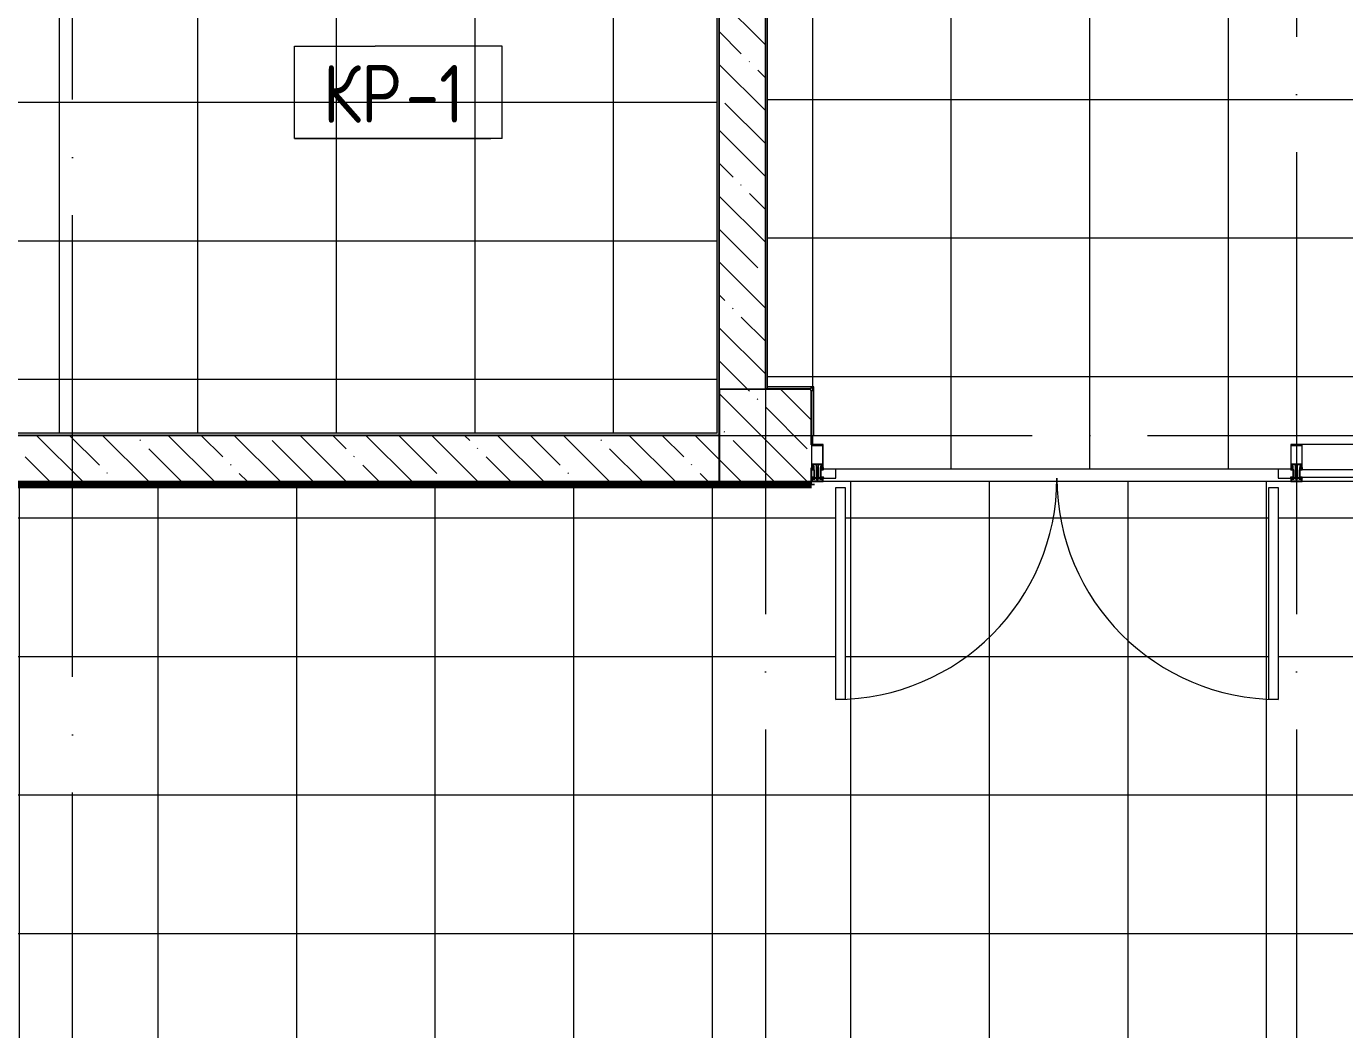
# Model space of a CAD drawing. Header units: millimetres. Extents: x -4370 to 196781, y -4577 to 61202.
# Drawn here: x 74600 to 80309, y 37402 to 41746 of the extents above; entities that cross this region are included whole.
import ezdxf

# ---------------------------------------------------------------- set-up
doc = ezdxf.new("R2010")
doc.units = ezdxf.units.MM
doc.linetypes.add('ADSK_Линия сетки', pattern=[2500, 2000, -250, 0, -250])
for name, color, linetype, lineweight in [('A-DOOR-____-MCUT', 31, 'Continuous', 9), ('A-DOOR-____-OTLN', 31, 'Continuous', 9), ('A-FLOR-____-IDEN', 11, 'Continuous', 20), ('A-FLOR-____-OTLN', 192, 'Continuous', 9), ('A-FLOR-____-PATT', 8, 'Continuous', 9), ('A-GLAZ-CURT-MCUT', 52, 'Continuous', 9), ('A-GLAZ-CURT-OTLN', 52, 'Continuous', 9), ('A-GLAZ-CWMG-MCUT', 51, 'Continuous', 9), ('A-GLAZ-CWMG-OTLN', 51, 'Continuous', 9), ('A-WALL-____-MCUT', 113, 'Continuous', 9), ('A-WALL-____-PATT', 111, 'Continuous', 9), ('A-WALL-FNSH-MCUT', 113, 'Continuous', 9), ('G-XREF-____-OTLN', 8, 'Continuous', 9), ('I-WALL-____-OTLN', 2, 'Continuous', 9), ('S-COLS-____-MCUT', 52, 'Continuous', 9), ('S-COLS-____-OTLN', 52, 'Continuous', 9), ('S-GRID-____-OTLN', 1, 'Continuous', 9)]:
    doc.layers.add(name, color=color, linetype=linetype, lineweight=lineweight)
doc.styles.add('GOST Common_1', font='GOST_Common.ttf', dxfattribs={"width": 0.9, "height": 250})
pattern_1 = [(135, (0, 0), (-142.5612, -142.5612), []), (135, (142.56, 0), (-142.5612, -142.5612), [252.016, -50.403, 3.353, -47.05])]

# ---------------------------------------------------------------- blocks, each defined once
blk = doc.blocks.new('DRS_ДПУраспашная_2Ст_Прямоугольная - Н_ДО_1420х2400h 3-37168225-О_АИ_ПП_0_000_Целиком')
at = {"layer": 'A-DOOR-____-MCUT', "color": 50, "lineweight": 13}
for p, q in [((-957.5, -60), (-917.5, -60)), ((-957.5, -977.5), (-957.5, -60)), ((-917.5, -60), (-917.5, -977.5)), ((917.5, -60), (957.5, -60)), ((917.5, -977.5), (917.5, -60)), ((957.5, -60), (957.5, -977.5)), ((-917.5, -977.5), (-957.5, -977.5)), ((957.5, -977.5), (917.5, -977.5))]:
    blk.add_line(p, q, dxfattribs=at)
at = {"layer": 'A-DOOR-____-OTLN', "color": 10, "lineweight": 5}
for centre, start, end in [((-957.5, -20), 270, 0), ((957.5, -20), 180, 270)]:
    blk.add_arc(centre, 957.5, start, end, dxfattribs=at)
at = {"layer": 'A-GLAZ-CURT-MCUT', "color": 90}
for p, q in [((-957.5, 20), (-1022.5, 20)), ((-1022.5, 20), (-1022.5, -20)), ((-957.5, -20), (-957.5, 20)), ((1022.5, 20), (957.5, 20)), ((957.5, 20), (957.5, -20)), ((1022.5, -20), (1022.5, 20)), ((-1022.5, -20), (-957.5, -20)), ((957.5, -20), (1022.5, -20))]:
    blk.add_line(p, q, dxfattribs=at)
blk = doc.blocks.new('Прямоугольный импост - 160_dwg-17677010-О_АИ_ПП_0_000_Целиком')
at = {"layer": 'G-XREF-____-OTLN', "color": 10, "lineweight": 5}
for p, q in [((227998.7, 194628.5), (227999.1, 194628.4)), ((228009.4, 194620.5), (228013.9, 194620.5)), ((228010.4, 194620.5), (228010.4, 194622.8)), ((228012.9, 194620.5), (228012.9, 194622.8)), ((228024.5, 194628.5), (228024.2, 194628.4))]:
    blk.add_line(p, q, dxfattribs=at)
at = {"layer": 'G-XREF-____-OTLN', "color": 10, "lineweight": 5, "flags": 128}
for points in [[(227987.6, 194772.7), (227987.4, 194772.5), (227987.1, 194772.2), (227986.9, 194772), (227986.6, 194771.7)], [(227986.6, 194771.7), (227986.6, 194747), (227986.6, 194722.2), (227986.6, 194697.5), (227986.6, 194672.7)], [(228035.6, 194772.7), (228023.6, 194772.7), (228011.6, 194772.7), (227999.6, 194772.7), (227987.6, 194772.7)], [(227988.6, 194689), (227988.6, 194708.9), (227988.6, 194728.9), (227988.6, 194748.8), (227988.6, 194768.7)], [(227988.6, 194768.7), (228000.1, 194768.7), (228011.6, 194768.7), (228023.1, 194768.7), (228034.6, 194768.7)], [(228034.6, 194768.7), (228034.6, 194748.8), (228034.6, 194728.9), (228034.6, 194708.9), (228034.6, 194689)], [(228036.6, 194771.7), (228036.4, 194772), (228036.1, 194772.2), (228035.9, 194772.5), (228035.6, 194772.7)], [(228036.6, 194672.7), (228036.6, 194697.5), (228036.6, 194722.2), (228036.6, 194747), (228036.6, 194771.7)], [(227986.6, 194672.7), (227987.1, 194672.7), (227987.6, 194672.7), (227988.1, 194672.7), (227988.6, 194672.7)], [(227999.6, 194631.5), (227999.6, 194663.5), (227986.6, 194663.5)], [(227988.1, 194673.7), (227988.1, 194675), (227988.1, 194676.2), (227988.1, 194677.5), (227988.1, 194678.7)], [(227988.1, 194678.7), (227989.1, 194678.7), (227990, 194678.7), (227990.9, 194678.7), (227991.8, 194678.7)], [(227989.1, 194673.7), (227988.9, 194673.7), (227988.6, 194673.7), (227988.4, 194673.7), (227988.1, 194673.7)], [(228034.6, 194689), (228023.1, 194689), (228011.6, 194689), (228000.1, 194689), (227988.6, 194689)], [(227988.6, 194685.7), (227988.9, 194686), (227989.1, 194686.2), (227989.4, 194686.5), (227989.6, 194686.7)], [(227988.6, 194681.7), (227988.6, 194682.7), (227988.6, 194683.7), (227988.6, 194684.7), (227988.6, 194685.7)], [(227989.6, 194681.5), (227989.4, 194681.6), (227989.1, 194681.6), (227988.9, 194681.7), (227988.6, 194681.7)], [(227988.6, 194672.7), (227988.8, 194672.8), (227988.9, 194673), (227989, 194673.1), (227989.1, 194673.2)], [(227989.1, 194673.2), (227989.1, 194673.3), (227989.1, 194673.5), (227989.1, 194673.6), (227989.1, 194673.7)], [(227989.6, 194686.7), (227993.6, 194686.7), (227997.6, 194686.7), (228001.6, 194686.7), (228005.6, 194686.7)], [(227989.9, 194681.7), (227989.8, 194681.7), (227989.7, 194681.6), (227989.7, 194681.6), (227989.6, 194681.5)], [(227994.4, 194681.7), (227993.3, 194681.7), (227992.2, 194681.7), (227991, 194681.7), (227989.9, 194681.7)], [(227991.8, 194678.7), (227991.9, 194678.8), (227992, 194678.9), (227992.1, 194678.9), (227992.1, 194679)], [(227992.1, 194679), (227992.2, 194678.9), (227992.3, 194678.9), (227992.4, 194678.8), (227992.4, 194678.7)], [(227992.4, 194678.7), (227993.4, 194678.7), (227994.3, 194678.7), (227995.2, 194678.7), (227996.1, 194678.7)], [(227994.6, 194681.7), (227994.6, 194681.7), (227994.5, 194681.7), (227994.5, 194681.7), (227994.4, 194681.7)], [(227997, 194679.9), (227996.4, 194680.3), (227995.8, 194680.8), (227995.2, 194681.2), (227994.6, 194681.7)], [(227996.1, 194673.7), (227995.9, 194673.7), (227995.6, 194673.7), (227995.4, 194673.7), (227995.1, 194673.7)], [(227995.1, 194673.7), (227995.1, 194673.6), (227995.1, 194673.5), (227995.1, 194673.3), (227995.1, 194673.2)], [(227995.1, 194673.2), (227995.3, 194673.1), (227995.4, 194673), (227995.5, 194672.8), (227995.6, 194672.7)], [(227995.6, 194672.7), (227996.1, 194672.7), (227996.6, 194672.7), (227997.1, 194672.7), (227997.6, 194672.7)], [(227996.1, 194678.7), (227996.1, 194677.5), (227996.1, 194676.2), (227996.1, 194675), (227996.1, 194673.7)], [(227997.6, 194678.7), (227997.5, 194679), (227997.3, 194679.3), (227997.2, 194679.6), (227997, 194679.9)], [(227997.6, 194672.7), (227997.6, 194674.2), (227997.6, 194675.7), (227997.6, 194677.2), (227997.6, 194678.7)], [(228005.6, 194686.7), (228005.9, 194686.5), (228006.1, 194686.2), (228006.4, 194686), (228006.6, 194685.7)], [(228006.6, 194685.7), (228006.6, 194678.3), (228006.6, 194670.9), (228006.6, 194663.4), (228006.6, 194656)], [(228008.6, 194686.4), (228008.7, 194686.5), (228008.8, 194686.6), (228008.9, 194686.6), (228008.9, 194686.7)], [(228008.6, 194676.3), (228008.6, 194678.8), (228008.6, 194681.4), (228008.6, 194683.9), (228008.6, 194686.4)], [(228008.9, 194676), (228008.9, 194676.1), (228008.8, 194676.2), (228008.7, 194676.2), (228008.6, 194676.3)], [(228008.9, 194686.7), (228010.3, 194686.7), (228011.6, 194686.7), (228013, 194686.7), (228014.3, 194686.7)], [(228014.3, 194676), (228013, 194676), (228011.6, 194676), (228010.3, 194676), (228008.9, 194676)], [(228009.1, 194671.1), (228009.3, 194671.2), (228009.4, 194671.3), (228009.6, 194671.4), (228009.8, 194671.5)], [(228009.6, 194670.8), (228009.5, 194670.9), (228009.4, 194671), (228009.3, 194671), (228009.1, 194671.1)], [(228009.1, 194669.3), (228009.3, 194669.4), (228009.4, 194669.5), (228009.5, 194669.5), (228009.6, 194669.6)], [(228009.6, 194669), (228009.5, 194669.1), (228009.4, 194669.2), (228009.3, 194669.2), (228009.1, 194669.3)], [(228009.1, 194667.5), (228009.3, 194667.6), (228009.4, 194667.7), (228009.5, 194667.7), (228009.6, 194667.8)], [(228009.6, 194667.2), (228009.5, 194667.3), (228009.4, 194667.4), (228009.3, 194667.4), (228009.1, 194667.5)], [(228009.1, 194665.7), (228009.3, 194665.8), (228009.4, 194665.9), (228009.5, 194665.9), (228009.6, 194666)], [(228009.6, 194665.4), (228009.5, 194665.5), (228009.4, 194665.6), (228009.3, 194665.6), (228009.1, 194665.7)], [(228009.1, 194663.9), (228009.3, 194664), (228009.4, 194664.1), (228009.5, 194664.1), (228009.6, 194664.2)], [(228009.6, 194663.6), (228009.5, 194663.7), (228009.4, 194663.8), (228009.3, 194663.8), (228009.1, 194663.9)], [(228009.1, 194662.1), (228009.3, 194662.2), (228009.4, 194662.3), (228009.5, 194662.3), (228009.6, 194662.4)], [(228009.6, 194669.6), (228009.6, 194669.9), (228009.6, 194670.2), (228009.6, 194670.5), (228009.6, 194670.8)], [(228009.6, 194667.8), (228009.6, 194668.1), (228009.6, 194668.4), (228009.6, 194668.7), (228009.6, 194669)], [(228009.6, 194666), (228009.6, 194666.3), (228009.6, 194666.6), (228009.6, 194666.9), (228009.6, 194667.2)], [(228009.6, 194664.2), (228009.6, 194664.5), (228009.6, 194664.8), (228009.6, 194665.1), (228009.6, 194665.4)], [(228009.6, 194662.4), (228009.6, 194662.7), (228009.6, 194663), (228009.6, 194663.3), (228009.6, 194663.6)], [(228009.8, 194671.5), (228010, 194671.9), (228010.3, 194672.3), (228010.5, 194672.8), (228010.8, 194673.2)], [(228010.8, 194673.2), (228011.2, 194673.2), (228011.6, 194673.2), (228012.1, 194673.2), (228012.5, 194673.2)], [(228012.5, 194673.2), (228012.8, 194672.7), (228013.1, 194672.2), (228013.3, 194671.7), (228013.6, 194671.3)], [(228013.6, 194671.3), (228013.6, 194671.1), (228013.6, 194670.9), (228013.6, 194670.7), (228013.6, 194670.5)], [(228013.6, 194670.5), (228013.8, 194670.4), (228013.9, 194670.4), (228014, 194670.3), (228014.1, 194670.2)], [(228014.1, 194670.2), (228014, 194670.1), (228013.9, 194670.1), (228013.8, 194670), (228013.6, 194669.9)], [(228013.6, 194669.9), (228013.6, 194669.6), (228013.6, 194669.3), (228013.6, 194669), (228013.6, 194668.7)], [(228013.6, 194668.7), (228013.8, 194668.6), (228013.9, 194668.6), (228014, 194668.5), (228014.1, 194668.4)], [(228014.1, 194668.4), (228014, 194668.3), (228013.9, 194668.3), (228013.8, 194668.2), (228013.6, 194668.1)], [(228013.6, 194668.1), (228013.6, 194667.8), (228013.6, 194667.5), (228013.6, 194667.2), (228013.6, 194666.9)], [(228013.6, 194666.9), (228013.8, 194666.8), (228013.9, 194666.8), (228014, 194666.7), (228014.1, 194666.6)], [(228014.1, 194666.6), (228014, 194666.5), (228013.9, 194666.5), (228013.8, 194666.4), (228013.6, 194666.3)], [(228013.6, 194666.3), (228013.6, 194666), (228013.6, 194665.7), (228013.6, 194665.4), (228013.6, 194665.1)], [(228013.6, 194665.1), (228013.8, 194665), (228013.9, 194665), (228014, 194664.9), (228014.1, 194664.8)], [(228014.1, 194664.8), (228014, 194664.7), (228013.9, 194664.7), (228013.8, 194664.6), (228013.6, 194664.5)], [(228013.6, 194664.5), (228013.6, 194664.2), (228013.6, 194663.9), (228013.6, 194663.6), (228013.6, 194663.3)], [(228013.6, 194663.3), (228013.8, 194663.2), (228013.9, 194663.2), (228014, 194663.1), (228014.1, 194663)], [(228014.1, 194663), (228014, 194662.9), (228013.9, 194662.9), (228013.8, 194662.8), (228013.6, 194662.7)], [(228013.6, 194662.7), (228013.6, 194662.4), (228013.6, 194662.1), (228013.6, 194661.8), (228013.6, 194661.5)], [(228014.3, 194686.7), (228014.4, 194686.6), (228014.5, 194686.6), (228014.6, 194686.5), (228014.6, 194686.4)], [(228014.6, 194676.3), (228014.6, 194676.2), (228014.5, 194676.2), (228014.4, 194676.1), (228014.3, 194676)], [(228014.6, 194686.4), (228014.6, 194683.9), (228014.6, 194681.4), (228014.6, 194678.8), (228014.6, 194676.3)], [(228016.6, 194685.7), (228016.9, 194686), (228017.1, 194686.2), (228017.4, 194686.5), (228017.6, 194686.7)], [(228016.6, 194656), (228016.6, 194663.4), (228016.6, 194670.9), (228016.6, 194678.3), (228016.6, 194685.7)], [(228017.6, 194686.7), (228021.6, 194686.7), (228025.6, 194686.7), (228029.6, 194686.7), (228033.6, 194686.7)], [(228036.6, 194663.5), (228023.6, 194663.5), (228023.6, 194631.5)], [(228026.2, 194679.9), (228026.1, 194679.6), (228025.9, 194679.3), (228025.8, 194679), (228025.6, 194678.7)], [(228025.6, 194678.7), (228025.6, 194677.2), (228025.6, 194675.7), (228025.6, 194674.2), (228025.6, 194672.7)], [(228025.6, 194672.7), (228026.1, 194672.7), (228026.6, 194672.7), (228027.1, 194672.7), (228027.6, 194672.7)], [(228028.7, 194681.7), (228028, 194681.2), (228027.4, 194680.8), (228026.8, 194680.3), (228026.2, 194679.9)], [(228027.1, 194673.7), (228027.1, 194675), (228027.1, 194676.2), (228027.1, 194677.5), (228027.1, 194678.7)], [(228027.1, 194678.7), (228028.1, 194678.7), (228029, 194678.7), (228029.9, 194678.7), (228030.8, 194678.7)], [(228028.1, 194673.7), (228027.9, 194673.7), (228027.6, 194673.7), (228027.4, 194673.7), (228027.1, 194673.7)], [(228027.6, 194672.7), (228027.8, 194672.8), (228027.9, 194673), (228028, 194673.1), (228028.1, 194673.2)], [(228028.1, 194673.2), (228028.1, 194673.3), (228028.1, 194673.5), (228028.1, 194673.6), (228028.1, 194673.7)], [(228028.8, 194681.7), (228028.8, 194681.7), (228028.7, 194681.7), (228028.7, 194681.7), (228028.7, 194681.7)], [(228033.4, 194681.7), (228032.2, 194681.7), (228031.1, 194681.7), (228030, 194681.7), (228028.8, 194681.7)], [(228030.8, 194678.7), (228030.9, 194678.8), (228031, 194678.9), (228031.1, 194678.9), (228031.1, 194679)], [(228031.1, 194679), (228031.2, 194678.9), (228031.3, 194678.9), (228031.4, 194678.8), (228031.4, 194678.7)], [(228031.4, 194678.7), (228032.4, 194678.7), (228033.3, 194678.7), (228034.2, 194678.7), (228035.1, 194678.7)], [(228033.7, 194681.5), (228033.6, 194681.6), (228033.5, 194681.6), (228033.5, 194681.7), (228033.4, 194681.7)], [(228033.6, 194686.7), (228033.9, 194686.5), (228034.1, 194686.2), (228034.4, 194686), (228034.6, 194685.7)], [(228034.6, 194681.7), (228034.4, 194681.7), (228034.1, 194681.6), (228033.9, 194681.6), (228033.7, 194681.5)], [(228035.1, 194673.7), (228034.9, 194673.7), (228034.6, 194673.7), (228034.4, 194673.7), (228034.1, 194673.7)], [(228034.1, 194673.7), (228034.1, 194673.6), (228034.1, 194673.5), (228034.1, 194673.3), (228034.1, 194673.2)], [(228034.1, 194673.2), (228034.3, 194673.1), (228034.4, 194673), (228034.5, 194672.8), (228034.6, 194672.7)], [(228034.6, 194685.7), (228034.6, 194684.7), (228034.6, 194683.7), (228034.6, 194682.7), (228034.6, 194681.7)], [(228034.6, 194672.7), (228035.1, 194672.7), (228035.6, 194672.7), (228036.1, 194672.7), (228036.6, 194672.7)], [(228035.1, 194678.7), (228035.1, 194677.5), (228035.1, 194676.2), (228035.1, 194675), (228035.1, 194673.7)], [(227989.4, 194631.5), (227988.9, 194631.5), (227988.4, 194630.5), (227987.9, 194630.5), (227985.8, 194633), (227985.4, 194632.6), (227986.6, 194628.9), (227986.6, 194628.8), (227987, 194628.4), (227990.8, 194628.4), (227991.1, 194628.5), (227991.8, 194628.3), (227991.8, 194627.1), (227991.6, 194626.9), (227991.4, 194626.9), (227991.3, 194626.5), (227992.5, 194625.3), (227992.9, 194625.2), (227997, 194625.2), (227997.4, 194625.3), (227998.6, 194626.5), (227998.4, 194626.9), (227998.2, 194626.9), (227998, 194627.1), (227998, 194628.3)], [(227987.4, 194628.4), (227987.2, 194628.3), (227987, 194628.3), (227986.8, 194628.2), (227986.6, 194628.2)], [(227986.6, 194628.2), (227986.6, 194624.8), (227986.6, 194621.4), (227986.6, 194618), (227986.6, 194614.6)], [(227986.6, 194614.6), (227987, 194614.2), (227987.4, 194613.8), (227987.8, 194613.5), (227988.1, 194613.1)], [(227989, 194625.3), (227988.6, 194626), (227988.2, 194626.8), (227987.8, 194627.6), (227987.4, 194628.4)], [(227987.9, 194628.4), (227987.9, 194628.3), (227987.8, 194628.2), (227987.7, 194628.1), (227987.7, 194627.9)], [(227987.7, 194627.9), (227988, 194627.2), (227988.4, 194626.5), (227988.7, 194625.8), (227989.1, 194625)], [(227991.4, 194628.4), (227990.6, 194628.4), (227989.7, 194628.4), (227988.8, 194628.4), (227987.9, 194628.4)], [(227987.9, 194623.2), (227988.2, 194623.5), (227988.4, 194623.8), (227988.7, 194624.1), (227988.9, 194624.4)], [(227987.9, 194617.7), (227987.9, 194619.1), (227987.9, 194620.4), (227987.9, 194621.8), (227987.9, 194623.2)], [(227988.2, 194617.4), (227988.2, 194617.5), (227988.1, 194617.5), (227988, 194617.6), (227987.9, 194617.7)], [(227987.9, 194615.8), (227988, 194615.9), (227988.1, 194615.9), (227988.2, 194616), (227988.2, 194616.1)], [(227987.9, 194614.7), (227987.9, 194615), (227987.9, 194615.2), (227987.9, 194615.5), (227987.9, 194615.8)], [(227988.2, 194614.4), (227988.2, 194614.5), (227988.1, 194614.5), (227988, 194614.6), (227987.9, 194614.7)], [(227988.1, 194613.1), (227999.9, 194613.1), (228011.6, 194613.1), (228023.4, 194613.1), (228035.1, 194613.1)], [(227989, 194624.2), (227988.8, 194623.9), (227988.6, 194623.6), (227988.4, 194623.3), (227988.2, 194623)], [(227988.2, 194623), (227988.2, 194623), (227988.2, 194622.9), (227988.2, 194622.8), (227988.2, 194622.8)], [(227988.2, 194622.8), (227988.6, 194621.6), (227989.1, 194620.5), (227989.5, 194619.3), (227990, 194618.2)], [(227990.6, 194617.4), (227990, 194617.4), (227989.4, 194617.4), (227988.8, 194617.4), (227988.2, 194617.4)], [(227988.2, 194616.1), (227988.8, 194616.1), (227989.4, 194616.1), (227990, 194616.1), (227990.6, 194616.1)], [(228035, 194614.4), (228023.3, 194614.4), (228011.6, 194614.4), (227999.9, 194614.4), (227988.2, 194614.4)], [(227988.9, 194624.4), (227989, 194624.6), (227989, 194624.8), (227989, 194625), (227989, 194625.3)], [(227989.1, 194625), (227989, 194624.8), (227989, 194624.6), (227989, 194624.4), (227989, 194624.2)], [(228001.3, 194628.4), (228001.6, 194628.7), (228001.6, 194631.1), (228001.6, 194631.3), (228001.4, 194631.5), (228000.9, 194631.5), (228000.4, 194630.8), (227999.9, 194630.8), (227999.4, 194631.5), (227998.9, 194631.5), (227998.4, 194630.8), (227997.9, 194630.8), (227997.4, 194631.5), (227996.9, 194631.5), (227996.4, 194630.8), (227995.9, 194630.8), (227995.4, 194631.5), (227994.9, 194631.5), (227994.4, 194630.8), (227993.9, 194630.8), (227993.4, 194631.5), (227992.9, 194631.5), (227992.4, 194630.8), (227991.9, 194630.8), (227991.4, 194631.5), (227990.9, 194631.5), (227990.4, 194630.8), (227989.9, 194630.8), (227989.4, 194631.5)], [(227990, 194618.2), (227990.2, 194618.2), (227990.4, 194618.3), (227990.7, 194618.3), (227990.9, 194618.4)], [(227990.9, 194617.1), (227990.9, 194617.2), (227990.8, 194617.2), (227990.7, 194617.3), (227990.6, 194617.4)], [(227990.6, 194616.1), (227990.7, 194616.2), (227990.8, 194616.2), (227990.9, 194616.3), (227990.9, 194616.4)], [(227990.9, 194625.7), (227990.9, 194626.1), (227990.9, 194626.5), (227990.9, 194627), (227990.9, 194627.4)], [(227990.9, 194627.4), (227991.2, 194627.4), (227991.4, 194627.4), (227991.7, 194627.4), (227991.9, 194627.4)], [(227991.9, 194624.7), (227991.7, 194624.9), (227991.4, 194625.2), (227991.2, 194625.4), (227990.9, 194625.7)], [(227990.9, 194622.7), (227991.1, 194622.8), (227991.2, 194622.9), (227991.3, 194623.1), (227991.4, 194623.2)], [(227990.9, 194618.4), (227990.9, 194619.5), (227990.9, 194620.5), (227990.9, 194621.6), (227990.9, 194622.7)], [(227990.9, 194616.4), (227990.9, 194616.6), (227990.9, 194616.7), (227990.9, 194616.9), (227990.9, 194617.1)], [(227991.9, 194627.9), (227991.8, 194628), (227991.7, 194628.1), (227991.6, 194628.3), (227991.4, 194628.4)], [(227991.4, 194623.2), (227993.4, 194623.2), (227995.4, 194623.2), (227997.4, 194623.2), (227999.4, 194623.2)], [(227991.9, 194627.4), (227991.9, 194627.5), (227991.9, 194627.6), (227991.9, 194627.8), (227991.9, 194627.9)], [(227998.6, 194624.7), (227997, 194624.7), (227995.3, 194624.7), (227993.6, 194624.7), (227991.9, 194624.7)], [(227998.4, 194628.4), (227998.3, 194628.3), (227998.2, 194628.1), (227998.1, 194628), (227997.9, 194627.9)], [(227997.9, 194627.9), (227997.9, 194627.8), (227997.9, 194627.6), (227997.9, 194627.5), (227997.9, 194627.4)], [(227997.9, 194627.4), (227998.2, 194627.4), (227998.4, 194627.4), (227998.7, 194627.4), (227998.9, 194627.4)], [(228024.8, 194628.4), (228018.2, 194628.4), (228011.6, 194628.4), (228005, 194628.4), (227998.4, 194628.4)], [(227998.9, 194625), (227998.9, 194624.9), (227998.8, 194624.8), (227998.7, 194624.8), (227998.6, 194624.7)], [(227998.9, 194627.4), (227998.9, 194626.8), (227998.9, 194626.2), (227998.9, 194625.6), (227998.9, 194625)], [(227999.4, 194623.2), (227999.7, 194623.4), (227999.9, 194623.7), (228000.2, 194623.9), (228000.4, 194624.2)], [(228000.4, 194625.4), (228000.7, 194625.6), (228000.9, 194625.9), (228001.2, 194626.1), (228001.4, 194626.4)], [(228000.4, 194624.2), (228000.4, 194624.5), (228000.4, 194624.8), (228000.4, 194625.1), (228000.4, 194625.4)], [(228001.4, 194626.4), (228003.9, 194626.4), (228006.4, 194626.4), (228008.9, 194626.4), (228011.3, 194626.4)], [(228006.6, 194656), (228006.7, 194655.9), (228006.8, 194655.9), (228006.9, 194655.8), (228006.9, 194655.7)], [(228006.9, 194655.7), (228007.2, 194655.7), (228007.5, 194655.7), (228007.8, 194655.7), (228008.1, 194655.7)], [(228008.1, 194655.7), (228008.4, 194656), (228008.6, 194656.2), (228008.9, 194656.5), (228009.1, 194656.7)], [(228015.1, 194621.7), (228015.1, 194625.5), (228008.2, 194625.5), (228008.2, 194621.7)], [(228009.6, 194661.8), (228009.5, 194661.9), (228009.4, 194662), (228009.3, 194662), (228009.1, 194662.1)], [(228009.1, 194660.3), (228009.3, 194660.4), (228009.4, 194660.5), (228009.5, 194660.5), (228009.6, 194660.6)], [(228009.6, 194660), (228009.5, 194660.1), (228009.4, 194660.2), (228009.3, 194660.2), (228009.1, 194660.3)], [(228009.1, 194658.5), (228009.3, 194658.6), (228009.4, 194658.7), (228009.5, 194658.7), (228009.6, 194658.8)], [(228009.6, 194658.2), (228009.5, 194658.3), (228009.4, 194658.4), (228009.3, 194658.4), (228009.1, 194658.5)], [(228009.1, 194656.7), (228009.3, 194656.8), (228009.4, 194656.9), (228009.5, 194656.9), (228009.6, 194657)], [(228014.1, 194620.5), (228014.1, 194622.8), (228011.6, 194623.8), (228009.2, 194622.8), (228009.2, 194620.5)], [(228009.6, 194660.6), (228009.6, 194660.9), (228009.6, 194661.2), (228009.6, 194661.5), (228009.6, 194661.8)], [(228009.6, 194658.8), (228009.6, 194659.1), (228009.6, 194659.4), (228009.6, 194659.7), (228009.6, 194660)], [(228009.6, 194657), (228009.6, 194657.3), (228009.6, 194657.6), (228009.6, 194657.9), (228009.6, 194658.2)], [(228011.3, 194626.4), (228011.4, 194626.5), (228011.5, 194626.5), (228011.6, 194626.6), (228011.6, 194626.7)], [(228011.6, 194626.7), (228011.7, 194626.6), (228011.8, 194626.5), (228011.9, 194626.5), (228011.9, 194626.4)], [(228011.9, 194626.4), (228014.4, 194626.4), (228016.9, 194626.4), (228019.4, 194626.4), (228021.8, 194626.4)], [(228013.6, 194661.5), (228013.8, 194661.4), (228013.9, 194661.4), (228014, 194661.3), (228014.1, 194661.2)], [(228014.1, 194661.2), (228014, 194661.1), (228013.9, 194661.1), (228013.8, 194661), (228013.6, 194660.9)], [(228013.6, 194660.9), (228013.6, 194660.6), (228013.6, 194660.3), (228013.6, 194660), (228013.6, 194659.7)], [(228013.6, 194659.7), (228013.8, 194659.6), (228013.9, 194659.6), (228014, 194659.5), (228014.1, 194659.4)], [(228014.1, 194659.4), (228014, 194659.3), (228013.9, 194659.3), (228013.8, 194659.2), (228013.6, 194659.1)], [(228013.6, 194659.1), (228013.6, 194658.8), (228013.6, 194658.5), (228013.6, 194658.2), (228013.6, 194657.9)], [(228013.6, 194657.9), (228013.8, 194657.8), (228013.9, 194657.8), (228014, 194657.7), (228014.1, 194657.6)], [(228014.1, 194657.6), (228014.1, 194657.4), (228014.1, 194657.2), (228014.1, 194656.9), (228014.1, 194656.7)], [(228014.1, 194656.7), (228014.4, 194656.5), (228014.6, 194656.2), (228014.9, 194656), (228015.1, 194655.7)], [(228015.1, 194655.7), (228015.4, 194655.7), (228015.7, 194655.7), (228016, 194655.7), (228016.3, 194655.7)], [(228016.3, 194655.7), (228016.4, 194655.8), (228016.5, 194655.9), (228016.6, 194655.9), (228016.6, 194656)], [(228021.9, 194628.4), (228021.6, 194628.7), (228021.6, 194631.1), (228021.7, 194631.3), (228021.9, 194631.5), (228022.4, 194631.5), (228022.9, 194630.8), (228023.4, 194630.8), (228023.9, 194631.5), (228024.4, 194631.5), (228024.9, 194630.8), (228025.4, 194630.8), (228025.9, 194631.5), (228026.4, 194631.5), (228026.9, 194630.8), (228027.4, 194630.8), (228027.9, 194631.5), (228028.4, 194631.5), (228028.9, 194630.8), (228029.4, 194630.8), (228029.9, 194631.5), (228030.4, 194631.5), (228030.9, 194630.8), (228031.4, 194630.8), (228031.9, 194631.5), (228032.4, 194631.5), (228032.9, 194630.8), (228033.4, 194630.8), (228033.9, 194631.5)], [(228021.8, 194626.4), (228022.1, 194626.1), (228022.3, 194625.9), (228022.6, 194625.6), (228022.8, 194625.4)], [(228022.8, 194625.4), (228022.8, 194625.1), (228022.8, 194624.8), (228022.8, 194624.5), (228022.8, 194624.2)], [(228022.8, 194624.2), (228023.1, 194623.9), (228023.3, 194623.7), (228023.6, 194623.4), (228023.8, 194623.2)], [(228023.8, 194623.2), (228025.8, 194623.2), (228027.8, 194623.2), (228029.8, 194623.2), (228031.8, 194623.2)], [(228024.3, 194625), (228024.3, 194625.6), (228024.3, 194626.2), (228024.3, 194626.8), (228024.3, 194627.4)], [(228024.3, 194627.4), (228024.6, 194627.4), (228024.8, 194627.4), (228025.1, 194627.4), (228025.3, 194627.4)], [(228024.6, 194624.7), (228024.6, 194624.8), (228024.5, 194624.8), (228024.4, 194624.9), (228024.3, 194625)], [(228031.3, 194624.7), (228029.7, 194624.7), (228028, 194624.7), (228026.3, 194624.7), (228024.6, 194624.7)], [(228033.9, 194631.5), (228034.4, 194631.5), (228034.9, 194630.5), (228035.4, 194630.5), (228037.4, 194633), (228037.9, 194632.6), (228036.6, 194628.9), (228036.6, 194628.8), (228036.2, 194628.4), (228032.5, 194628.4), (228032.1, 194628.5), (228031.4, 194628.3), (228031.4, 194627.1), (228031.6, 194626.9), (228031.8, 194626.9), (228032, 194626.5), (228030.8, 194625.3), (228030.4, 194625.2), (228026.3, 194625.2), (228025.9, 194625.3), (228024.7, 194626.5), (228024.8, 194626.9), (228025, 194626.9), (228025.2, 194627.1), (228025.2, 194628.3)], [(228025.3, 194627.9), (228025.2, 194628), (228025.1, 194628.1), (228025, 194628.3), (228024.8, 194628.4)], [(228025.3, 194627.4), (228025.3, 194627.5), (228025.3, 194627.6), (228025.3, 194627.8), (228025.3, 194627.9)], [(228031.8, 194628.4), (228031.7, 194628.3), (228031.6, 194628.1), (228031.5, 194628), (228031.3, 194627.9)], [(228031.3, 194627.9), (228031.3, 194627.8), (228031.3, 194627.6), (228031.3, 194627.5), (228031.3, 194627.4)], [(228031.3, 194627.4), (228031.6, 194627.4), (228031.8, 194627.4), (228032.1, 194627.4), (228032.3, 194627.4)], [(228032.3, 194625.7), (228032.1, 194625.4), (228031.8, 194625.2), (228031.6, 194624.9), (228031.3, 194624.7)], [(228035.3, 194628.4), (228034.5, 194628.4), (228033.6, 194628.4), (228032.7, 194628.4), (228031.8, 194628.4)], [(228031.8, 194623.2), (228032, 194623.1), (228032.1, 194622.9), (228032.2, 194622.8), (228032.3, 194622.7)], [(228032.3, 194627.4), (228032.3, 194627), (228032.3, 194626.5), (228032.3, 194626.1), (228032.3, 194625.7)], [(228032.3, 194622.7), (228032.3, 194621.6), (228032.3, 194620.5), (228032.3, 194619.5), (228032.3, 194618.4)], [(228032.3, 194618.4), (228032.6, 194618.3), (228032.8, 194618.3), (228033.1, 194618.2), (228033.3, 194618.2)], [(228032.6, 194617.4), (228032.6, 194617.3), (228032.5, 194617.2), (228032.4, 194617.2), (228032.3, 194617.1)], [(228032.3, 194617.1), (228032.3, 194616.9), (228032.3, 194616.7), (228032.3, 194616.6), (228032.3, 194616.4)], [(228032.3, 194616.4), (228032.4, 194616.3), (228032.5, 194616.2), (228032.6, 194616.2), (228032.6, 194616.1)], [(228035, 194617.4), (228034.4, 194617.4), (228033.8, 194617.4), (228033.2, 194617.4), (228032.6, 194617.4)], [(228032.6, 194616.1), (228033.2, 194616.1), (228033.8, 194616.1), (228034.4, 194616.1), (228035, 194616.1)], [(228033.3, 194618.2), (228033.7, 194619.3), (228034.2, 194620.5), (228034.7, 194621.6), (228035.1, 194622.8)], [(228035.9, 194628.4), (228035.5, 194627.6), (228035, 194626.8), (228034.6, 194626), (228034.2, 194625.3)], [(228034.2, 194625), (228034.6, 194625.8), (228034.9, 194626.5), (228035.3, 194627.2), (228035.6, 194627.9)], [(228034.2, 194625.3), (228034.2, 194625), (228034.3, 194624.8), (228034.3, 194624.6), (228034.3, 194624.4)], [(228034.3, 194624.2), (228034.3, 194624.4), (228034.2, 194624.6), (228034.2, 194624.8), (228034.2, 194625)], [(228034.3, 194624.4), (228034.6, 194624.1), (228034.8, 194623.8), (228035.1, 194623.5), (228035.3, 194623.2)], [(228035.1, 194623), (228034.9, 194623.3), (228034.7, 194623.6), (228034.5, 194623.9), (228034.3, 194624.2)], [(228035.3, 194617.7), (228035.3, 194617.6), (228035.2, 194617.5), (228035.1, 194617.5), (228035, 194617.4)], [(228035, 194616.1), (228035.1, 194616), (228035.2, 194615.9), (228035.3, 194615.9), (228035.3, 194615.8)], [(228035.3, 194614.7), (228035.3, 194614.6), (228035.2, 194614.5), (228035.1, 194614.5), (228035, 194614.4)], [(228035.1, 194622.8), (228035.1, 194622.8), (228035.1, 194622.9), (228035.1, 194623), (228035.1, 194623)], [(228035.1, 194613.1), (228035.5, 194613.5), (228035.9, 194613.8), (228036.3, 194614.2), (228036.6, 194614.6)], [(228035.6, 194627.9), (228035.5, 194628.1), (228035.5, 194628.2), (228035.4, 194628.3), (228035.3, 194628.4)], [(228035.3, 194623.2), (228035.3, 194621.8), (228035.3, 194620.4), (228035.3, 194619.1), (228035.3, 194617.7)], [(228035.3, 194615.8), (228035.3, 194615.5), (228035.3, 194615.2), (228035.3, 194615), (228035.3, 194614.7)], [(228036.6, 194628.2), (228036.4, 194628.2), (228036.3, 194628.3), (228036.1, 194628.3), (228035.9, 194628.4)], [(228036.6, 194614.6), (228036.6, 194618), (228036.6, 194621.4), (228036.6, 194624.8), (228036.6, 194628.2)]]:
    blk.add_lwpolyline(points, dxfattribs=at)
for points in [[(227994.4, 194665.7), (227996.4, 194664.7), (227996.5, 194664.7), (227997.3, 194664.7), (227997.6, 194665), (227997.6, 194674.5), (227997.4, 194674.7), (227996.3, 194674.7), (227995.9, 194674.6), (227995.2, 194674.8), (227995.2, 194676), (227995.4, 194676.2), (227995.6, 194676.2), (227995.8, 194676.6), (227994.6, 194677.8), (227994.2, 194677.9), (227990.1, 194677.9), (227989.7, 194677.8), (227988.5, 194676.6), (227988.6, 194676.2), (227988.8, 194676.2), (227989, 194676), (227989, 194674.8), (227988.3, 194674.6), (227988, 194674.7), (227986.8, 194674.7), (227986.6, 194674.5), (227986.6, 194663.3), (227987.1, 194663.1), (227988.4, 194664.3), (227988.8, 194664.3), (227989.3, 194663.5), (227989.8, 194663.5), (227990.3, 194664.3), (227990.8, 194664.3), (227991.3, 194663.5), (227991.8, 194663.5), (227992.3, 194664.3), (227992.7, 194664.4), (227994.5, 194663.3), (227995.9, 194662.3), (227996.4, 194663.1), (227994, 194665.2)], [(227993.1, 194667.4), (227994.1, 194668.4), (227994.1, 194672), (227993.1, 194673), (227991.1, 194673), (227990.1, 194672), (227990.1, 194668.4), (227991.1, 194667.4)], [(227990.8, 194676.9), (227990.3, 194676.4), (227990.3, 194675.2), (227990.8, 194674.7), (227993.4, 194674.7), (227993.9, 194675.2), (227993.9, 194676.4), (227993.4, 194676.9)], [(227990.3, 194675.2), (227990.3, 194676.4), (227990.8, 194676.9), (227993.4, 194676.9), (227993.9, 194676.4), (227993.9, 194675.2), (227993.4, 194674.7), (227990.8, 194674.7)], [(228009.7, 194658.9), (228009.2, 194657.8), (228008.7, 194657.3), (228008.5, 194657.2), (228008.1, 194657.2), (228008.1, 194657.5), (228007.9, 194657.7), (228006.8, 194657.7), (228006.6, 194657.5), (228006.6, 194632.2), (228007.1, 194631.7), (228008.6, 194631.7), (228009.1, 194632.2), (228009.1, 194633), (228008.9, 194633.2), (228008.3, 194633.2), (228008.1, 194633.4), (228008.1, 194635.2), (228008.4, 194635.9), (228010.9, 194638.4), (228012.3, 194638.4), (228014.8, 194635.9), (228015.1, 194635.2), (228015.1, 194633.4), (228014.9, 194633.2), (228014.3, 194633.2), (228014.1, 194633), (228014.1, 194632.2), (228014.6, 194631.7), (228016.1, 194631.7), (228016.6, 194632.2), (228016.6, 194657.5), (228016.4, 194657.7), (228015.3, 194657.7), (228015.1, 194657.5), (228015.1, 194657.2), (228014.7, 194657.2), (228014.6, 194657.3), (228014, 194657.8), (228013.6, 194658.9), (228013.7, 194663.9), (228013.8, 194663.9), (228013.8, 194664.3), (228013.7, 194664.4), (228013.7, 194665.2), (228012.6, 194669), (228012.5, 194669.2), (228010.8, 194669.2), (228010.7, 194669), (228009.6, 194665.2), (228009.6, 194664.4), (228009.4, 194664.3), (228009.4, 194663.9), (228009.6, 194663.9)], [(228012.3, 194658.2), (228011, 194658.2), (228010.3, 194658.6), (228010.2, 194663.9), (228011.2, 194668.2), (228012.1, 194668.2), (228013.1, 194663.9), (228013, 194658.6)], [(228028.9, 194665.7), (228026.9, 194664.7), (228026.7, 194664.7), (228025.9, 194664.7), (228025.6, 194665), (228025.6, 194674.5), (228025.8, 194674.7), (228027, 194674.7), (228027.3, 194674.6), (228028, 194674.8), (228028, 194676), (228027.8, 194676.2), (228027.6, 194676.2), (228027.5, 194676.6), (228028.7, 194677.8), (228029.1, 194677.9), (228033.2, 194677.9), (228033.6, 194677.8), (228034.8, 194676.6), (228034.6, 194676.2), (228034.4, 194676.2), (228034.2, 194676), (228034.2, 194674.8), (228034.9, 194674.6), (228035.3, 194674.7), (228036.4, 194674.7), (228036.6, 194674.5), (228036.6, 194663.3), (228036.1, 194663.1), (228034.9, 194664.3), (228034.4, 194664.3), (228033.9, 194663.5), (228033.4, 194663.5), (228032.9, 194664.3), (228032.4, 194664.3), (228031.9, 194663.5), (228031.4, 194663.5), (228030.9, 194664.3), (228030.6, 194664.4), (228028.8, 194663.3), (228027.4, 194662.3), (228026.9, 194663.1), (228029.2, 194665.2)], [(228030.1, 194667.4), (228029.1, 194668.4), (228029.1, 194672), (228030.1, 194673), (228032.1, 194673), (228033.1, 194672), (228033.1, 194668.4), (228032.1, 194667.4)], [(228032.9, 194675.2), (228032.9, 194676.4), (228032.4, 194676.9), (228029.8, 194676.9), (228029.3, 194676.4), (228029.3, 194675.2), (228029.8, 194674.7), (228032.4, 194674.7)], [(227996.2, 194626.2), (227996.7, 194626.7), (227996.7, 194628), (227996.2, 194628.5), (227993.6, 194628.5), (227993.1, 194628), (227993.1, 194626.7), (227993.6, 194626.2)], [(228007.1, 194625.5), (228007.1, 194626.4), (228015.8, 194626.4), (228015.8, 194625.5)], [(228008.1, 194654.2), (228008.1, 194639), (228009, 194638.6), (228009.9, 194639.5), (228013.4, 194639.5), (228014.3, 194638.6), (228015.1, 194639), (228015.1, 194654.2), (228014.8, 194654.9), (228012.3, 194657.4), (228010.9, 194657.4), (228008.4, 194654.9)], [(228027, 194626.2), (228026.5, 194626.7), (228026.5, 194628), (228027, 194628.5), (228029.6, 194628.5), (228030.1, 194628), (228030.1, 194626.7), (228029.6, 194626.2)]]:
    blk.add_lwpolyline(points, close=True, dxfattribs=at)
at = {"layer": 'G-XREF-____-OTLN', "color": 10, "lineweight": 5}
for centre, radius, start, end in [((228009.4, 194621.7), 1.19, 180, 270), ((228009.8, 194621.2), 1.67, 68.4728, 111.5272), ((228011.6, 194617.7), 5.2, 76.3644, 103.6356), ((228013.5, 194621.2), 1.67, 68.4728, 111.5272), ((228013.9, 194621.7), 1.19, 270, 0)]:
    blk.add_arc(centre, radius, start, end, dxfattribs=at)
blk = doc.blocks.new('Прямоугольный импост - 32х50х160h-17679126-О_АИ_ПП_0_000_Целиком')
blk.add_blockref('Прямоугольный импост - 160_dwg-17677010-О_АИ_ПП_0_000_Целиком', (-228011.6, -194647.5))
blk = doc.blocks.new('Прямоугольный импост - Рядовой 50х160-37018360-О_АИ_ПП_0_000_Целиком')
at = {"layer": 'A-GLAZ-CWMG-MCUT', "color": 90}
for p, q in [((-25, 16), (-25, 34.4)), ((-25, 34.4), (-23.5, 34.4)), ((-15, 16), (-25, 16)), ((-15, -16), (-15, 16)), ((25, 16), (15, 16)), ((15, 16), (15, -16)), ((23.5, 34.4), (25, 34.4)), ((25, 34.4), (25, 16)), ((-25, -25.2), (-25, -16)), ((-25, -16), (-15, -16)), ((15, -16), (25, -16)), ((25, -16), (25, -25.2)), ((-25, -125.6), (-25, -124.2)), ((25, -125.6), (-25, -125.6)), ((25, -124.2), (25, -125.6))]:
    blk.add_line(p, q, dxfattribs=at)
blk = doc.blocks.new('Системная панель - Стекло - 32мм-37168516-О_АИ_ПП_0_000_Целиком')
at = {"layer": 'A-GLAZ-CURT-OTLN', "lineweight": 5}
h = blk.add_hatch(dxfattribs=at)
h.set_pattern_fill('FP_127', color=256, style=0, pattern_type=2)
h.set_pattern_definition([(45, (-80912.5, -39709.4), (-282.8427, 282.8427), [200, -600]), (45, (-81112.5, -39809.4), (-282.8427, 282.8427), [600, -200]), (45, (-80712.5, -39909.4), (-282.8427, 282.8427), [200, -600])])
h.paths.add_polyline_path([(697.5, -16), (697.5, 16), (-697.5, 16), (-697.5, -16), (664.5, -16)])
at = {"layer": 'A-GLAZ-CURT-MCUT', "color": 90}
for p, q in [((697.5, 16), (-697.5, 16)), ((-697.5, 16), (-697.5, -16)), ((697.5, -16), (697.5, 16)), ((-697.5, -16), (697.5, -16))]:
    blk.add_line(p, q, dxfattribs=at)
blk = doc.blocks.new('Прямоугольный импост - Рядовой 50х160-37168515-О_АИ_ПП_0_000_Целиком')
at = {"layer": 'A-GLAZ-CWMG-OTLN', "color": 10, "lineweight": 5}
for p, q in [((81500, 39935), (80125, 39935)), ((81500, 39775), (80125, 39775))]:
    blk.add_line(p, q, dxfattribs=at)
blk = doc.blocks.new('Прямоугольный импост - Рядовой 50х160-37018362-О_АИ_ПП_0_000_Целиком')
at = {"layer": 'A-GLAZ-CWMG-MCUT', "color": 90}
for p, q in [((-25, 16), (-25, 34.4)), ((-25, 34.4), (-23.5, 34.4)), ((-15, 16), (-25, 16)), ((-15, -16), (-15, 16)), ((25, 16), (15, 16)), ((15, 16), (15, -16)), ((23.5, 34.4), (25, 34.4)), ((25, 34.4), (25, 16)), ((-25, -25.2), (-25, -16)), ((-25, -16), (-15, -16)), ((15, -16), (25, -16)), ((25, -16), (25, -25.2)), ((-25, -125.6), (-25, -124.2)), ((25, -125.6), (-25, -125.6)), ((25, -124.2), (25, -125.6))]:
    blk.add_line(p, q, dxfattribs=at)
blk = doc.blocks.new('0083_СОШ675_АР_R22_rvt-1-О_АИ_ПП_0_000_Целиком')
at = {"layer": 'A-WALL-____-PATT', "lineweight": 5}
h = blk.add_hatch(dxfattribs=at)
h.set_pattern_fill('FP_3', color=10, style=0, pattern_type=2)
h.set_pattern_definition(pattern_1)
h.paths.add_polyline_path([(77800, 40175), (77800, 45325), (77600, 45325), (77600, 40175), (77751.3, 40175)])
h.paths.add_polyline_path([(77600, 45725), (77800, 45725), (77800, 45905), (77600, 45905)])
h = blk.add_hatch(dxfattribs=at)
h.set_pattern_fill('FP_3', color=10, style=0, pattern_type=2)
h.set_pattern_definition(pattern_1)
h.paths.add_polyline_path([(74130, 39775), (77600, 39775), (77600, 39975), (74130, 39975)])
at = {"layer": 'S-COLS-____-OTLN', "lineweight": 5}
h = blk.add_hatch(dxfattribs=at)
h.set_pattern_fill('FP_3', color=256, style=0, pattern_type=2)
h.set_pattern_definition(pattern_1)
h.paths.add_polyline_path([(77600, 39775), (78000, 39775), (78000, 40170), (77995, 40170), (77995, 40175), (77600, 40175)])
at = {"layer": 'A-WALL-____-MCUT', "color": 50, "lineweight": 13}
for p, q in [((77800, 40175), (77800, 45325)), ((77600, 43754.9), (77600, 40175)), ((77600, 39975), (74130, 39975)), ((77600, 39775), (77600, 39975)), ((74130, 39775), (77600, 39775))]:
    blk.add_line(p, q, dxfattribs=at)
at = {"layer": 'A-WALL-____-MCUT', "color": 10, "lineweight": 5}
blk.add_line((77600, 40175), (77800, 40175), dxfattribs=at)
at = {"layer": 'S-COLS-____-MCUT', "color": 130, "lineweight": 25}
for p, q in [((77600, 40175), (77600, 39775)), ((77995, 40175), (77800, 40175)), ((78000, 39933.6), (78000, 40170)), ((78000, 39775), (78000, 39834.6)), ((77600, 39775), (78000, 39775))]:
    blk.add_line(p, q, dxfattribs=at)
at = {"layer": 'S-COLS-____-OTLN', "color": 90}
blk.add_line((77800, 40175), (77600, 40175), dxfattribs=at)
at = {"layer": 'A-GLAZ-CURT-OTLN', "color": 90, "lineweight": 9}
for name, p in [('DRS_ДПУраспашная_2Ст_Прямоугольная - Н_ДО_1420х2400h 3-37168225-О_АИ_ПП_0_000_Целиком', (79062.5, 39809.4)), ('Системная панель - Стекло - 32мм-37168516-О_АИ_ПП_0_000_Целиком', (80812.5, 39809.4))]:
    blk.add_blockref(name, p, dxfattribs=at)
at = {"layer": 'A-GLAZ-CWMG-OTLN', "color": 90, "lineweight": 9}
for name, p in [('Прямоугольный импост - 32х50х160h-17679126-О_АИ_ПП_0_000_Целиком', (78025, 39809.4)), ('Прямоугольный импост - 32х50х160h-17679126-О_АИ_ПП_0_000_Целиком', (80100, 39809.4)), ('Прямоугольный импост - Рядовой 50х160-37168515-О_АИ_ПП_0_000_Целиком', (0, 0))]:
    blk.add_blockref(name, p, dxfattribs=at)
at = {"layer": 'A-GLAZ-CWMG-OTLN', "color": 90, "lineweight": 9, "extrusion": (0, 0, -1), "rotation": 180}
for name, p in [('Прямоугольный импост - Рядовой 50х160-37018360-О_АИ_ПП_0_000_Целиком', (-78025, 39809.4)), ('Прямоугольный импост - Рядовой 50х160-37018362-О_АИ_ПП_0_000_Целиком', (-80100, 39809.4))]:
    blk.add_blockref(name, p, dxfattribs=at)
blk = doc.blocks.new('BSC_Колонна _Прямоугольная - ПР-1_Профиль торцевой для плитки-3454341-О_АИ_ПП_0_000_Целиком')
at = {"layer": 'S-COLS-____-MCUT'}
for p, q in [((5, 5), (-5, 5)), ((-5, 5), (-5, -5)), ((5, -5), (5, 5)), ((-5, -5), (5, -5))]:
    blk.add_line(p, q, dxfattribs=at)
blk = doc.blocks.new('ADSK_Марка_Перекрытие - Типоразмер_ADSK_Марка-158127-О_АИ_ПП_0_000_Целиком')
at = {"layer": 'A-FLOR-____-IDEN'}
for p, q in [((-4.5, 4), (-1, 4)), ((-4.5, 0), (-4.5, 4)), ((4.5, 4), (-1, 4)), ((4.5, 0), (4.5, 4)), ((4.5, 0), (-4.5, 0)), ((-4.5, 0), (4, 0))]:
    blk.add_line(p, q, dxfattribs=at)

msp = doc.modelspace()

# ---------------------------------------------------------------- hatches: boundary and pattern name
at = {"layer": 'A-FLOR-____-PATT'}
h = msp.add_hatch(dxfattribs=at)
h.set_pattern_fill('FP_134', color=256, style=0, pattern_type=2)
h.set_pattern_definition([(180, (81605, 49229.7), (-7e-14, -600), []), (270, (81605, 49229.7), (600, 4e-14), [])])
h.paths.add_polyline_path([(78372.254726, 39830.02363), (80074.978079, 39830.02363), (80074.978079, 39934.998242), (81549.978078, 39934.998242), (81549.978078, 39975.023044), (81540, 39975.023044), (81540, 40485.000586), (82060, 40485.000586), (82060, 39975.023044), (82050, 39975.023044), (82050, 39935.999414), (85349.978078, 39935.999414), (85349.978078, 45315), (85339.978078, 45315), (85339.978078, 45735), (85349.978078, 45735), (85349.978078, 51465), (85339.978078, 51465), (85339.978078, 51885), (85349.978078, 51885), (85349.978078, 58975), (82150.225239, 58975), (82150.225239, 58970), (82160.225239, 58970), (82160.225239, 58765), (82059.978078, 58765), (82059.978078, 58265.000586), (81760.021922, 58264.940858), (81760.021922, 57365.000586), (79059.978078, 57365.000586), (79059.978078, 56470), (77809.978078, 56470), (77809.978078, 51885), (78009.978078, 51885), (78009.978078, 51465), (77809.978078, 51465), (77809.978078, 48764.999414), (77799.978078, 48764.999414), (77799.978078, 47064.999414), (77809.978078, 47064.999414), (77809.978078, 45735), (78009.978078, 45735), (78009.978078, 45315), (77809.978078, 45315), (77809.978078, 40185), (78009.978078, 40185), (78009.978078, 39975.023044), (77999.978078, 39975.023044), (78000, 39934.998242), (78050, 39934.998242), (78050.75731, 39830.02363), (78061.775671, 39830.02363)])
h = msp.add_hatch(dxfattribs=at)
h.set_pattern_fill('FP_147', color=256, style=0, pattern_type=2)
h.set_pattern_definition([(90, (89570.3, 40817.5), (-600, 4e-14), []), (180, (89570.3, 40817.5), (-7e-14, -600), [])])
h.paths.add_polyline_path([(78993.203741, 35729.999414), (79365.303092, 35729.999414), (79365.303092, 36194.940333), (79370.303092, 36194.940919), (79370.303092, 36204.940919), (79380.303092, 36204.940919), (79380.303092, 36209.940919), (82237.46713, 36209.940919), (82237.46713, 36219.917875), (82247.46713, 36219.917875), (82247.46713, 36214.917875), (82752.46713, 36214.917875), (82752.46713, 36219.917875), (82762.46713, 36219.917875), (82762.46713, 36209.940919), (83149.978078, 36209.940919), (83149.978078, 36204.940919), (83159.978078, 36204.940919), (83159.978078, 36202.440919), (83164.978078, 36202.440919), (83164.978078, 35789.940919), (83399.978078, 35789.940919), (83399.978078, 35775), (85399.978078, 35775), (85399.978078, 35789.940919), (85514.978078, 35789.940919), (85514.978078, 36295), (85519.978078, 36295), (85519.978078, 36305), (85529.978078, 36305), (85529.978078, 36310), (87485, 36310), (87485, 36774.96615), (87500, 36774.96615), (87500, 39474.96615), (87485, 39474.96615), (87485, 39760.02363), (87339.978078, 39760.02363), (87339.978078, 39774.96615), (82049.978078, 39774.96615), (82049.978078, 39760.02363), (81549.978078, 39760.02363), (81549.978078, 39774.96615), (81548.498092, 39774.96615), (81548.4, 39774.941347), (80123.476171, 39774.96615), (80123.378079, 39774.941347), (78048.498092, 39774.96615), (78048.4, 39774.941347), (77999.978078, 39774.957906), (77999.978078, 39760.02363), (73930, 39760.02363), (73929.761457, 39765.023044), (73910, 39765.023044), (73910, 41999.999414), (73930, 41999.999414), (73930, 43499.999414), (73910, 43499.999414), (73910, 45690.000586), (73130, 45690.000586), (73129.953698, 45905), (70430, 45905), (70430, 45690.000586), (69732, 45690.000586), (69732, 45373.218741), (69727, 45373.218741), (69727, 45363.218741), (69717, 45363.218741), (69717, 45358.218741), (69515, 45358.218741), (69515, 43055.000586), (69510, 43055.000586), (69510, 43045.000586), (69500, 43045.000586), (69498.95826, 43040.000586), (69299.978078, 43040.000586), (69301.0199, 40190), (69699.978078, 40190), (69699.978078, 40185), (69709.978078, 40185), (69709.978078, 40175), (69714.978078, 40175), (69714.978078, 39774.999414), (69709.978078, 39774.999414), (69709.978078, 39765), (69699.978078, 39765), (69699.152134, 39760), (69300, 39760), (69299.978078, 36158.333919), (69499.978078, 36158.333919), (69500.550683, 36153.333919), (69509.978078, 36153.333919), (69509.978078, 36143.333919), (69514.978078, 36143.333333), (69514.978078, 35989.940919), (69699.978078, 35989.940919), (69699.978078, 35984.940919), (69709.978078, 35984.940919), (69709.978078, 35974.940919), (69714.978078, 35974.199416), (69714.978078, 35789.940919), (70800, 35789.940919), (70800, 35775), (71900, 35775), (71900, 35789.940919), (73434.978078, 35789.940919), (73434.978078, 36194.940333), (73439.978078, 36194.940919), (73439.978078, 36204.940919), (73449.978078, 36204.940919), (73449.978078, 36209.940919), (74999.978078, 36209.940919), (74999.978078, 36204.940919), (75009.978078, 36204.940333), (75009.978078, 36194.940919), (75014.978078, 36194.940333), (75014.978078, 35729.999414), (76509.407681, 35729.999414)])
h.paths.add_polyline_path([(80019.978079, 38831.909202), (79979.978079, 38831.909202), (79979.978079, 39749.398242), (80019.978079, 39749.398242), (80019.978079, 39673.798242)])
h.paths.add_polyline_path([(78145, 38831.909202), (78105, 38831.909202), (78105, 39749.398242), (78145, 39749.398242), (78145, 39484.955571)])
h = msp.add_hatch(dxfattribs=at)
h.set_pattern_fill('FP_130', color=256, style=0, pattern_type=2)
h.set_pattern_definition([(0, (75942.44, 42017.5), (0, 600), []), (90, (75942.44, 42017.5), (-600, 4e-14), [])])
h.paths.add_polyline_path([(77589.978078, 39985.02363), (77589.978078, 43744.940919), (74140, 43744.940333), (74140, 43499.999414), (73930, 43499.999414), (73930, 41999.999414), (74140, 41999.999414), (74140, 39985.02363), (77582.84118, 39985.02363)])
h.paths.add_polyline_path([(76416.224122, 43759.940919), (76449.978078, 43759.940919), (76449.978078, 43954.940333), (75099.978078, 43954.940333), (75099.978078, 43759.940919)])
at = {"layer": 'A-WALL-____-PATT'}
for points in [[(77809.978078, 40175), (77809.978078, 45325), (77799.978078, 45325), (77799.978078, 40175)], [(77589.978078, 39985.02363), (77599.978078, 39985.02363), (77599.978078, 43754.940919), (77589.978078, 43754.940919), (77589.978078, 40939.341913)], [(77994.978078, 40175), (77994.978078, 40180), (77999.978078, 40180), (77999.978078, 40185), (77809.978078, 40185), (77809.978078, 40175)], [(78009.978078, 39975.023044), (78009.978078, 40185), (77999.978078, 40185), (77999.978078, 40180), (78004.978078, 40180), (78004.978078, 40170), (77999.978078, 40170), (77999.978078, 39975.023044), (78004.978078, 39975.023044)], [(74140, 39975.02363), (77599.978078, 39975.02363), (77599.978078, 39985.02363), (74140, 39985.02363)]]:
    msp.add_hatch(color=7, dxfattribs=at).paths.add_polyline_path(points)
h = msp.add_hatch(color=7, dxfattribs=at)
h.paths.add_polyline_path([(87500, 39765.02363), (87500, 39775.02363), (87339.978078, 39775.02363), (87339.978078, 39765.02363), (87490, 39765.02363)])
h.paths.add_polyline_path([(74025.61162, 39765.02363), (77999.978078, 39765.02363), (77999.978078, 39775.02363), (73930, 39775.02363), (73930, 39765.02363)])
h.paths.add_polyline_path([(81549.978078, 39765.02363), (82049.978078, 39765.02363), (82049.978078, 39775.02363), (81549.978078, 39775.02363)])

# ---------------------------------------------------------------- linework, layer by layer
at = {"layer": 'A-FLOR-____-OTLN'}
for p, q in [((78050, 39830.02363), (80074.978079, 39830.02363)), ((80074.978079, 39774.96615), (78050, 39774.96615))]:
    msp.add_line(p, q, dxfattribs=at)
at = {"layer": 'A-WALL-____-MCUT', "color": 7}
for p, q in [((77799.978078, 45325), (77799.978078, 40175)), ((77809.978078, 40175), (77809.978078, 45325)), ((77589.978078, 43744.940919), (77589.978078, 39985.02363)), ((77599.978078, 39975.02363), (77599.978078, 43754.940919)), ((77799.978078, 40175), (77809.978078, 40175)), ((74130, 39975.02363), (77599.978078, 39975.02363)), ((77589.978078, 39985.02363), (74140, 39985.02363)), ((73920, 39765.02363), (77999.978078, 39765.02363)), ((77999.978078, 39775.02363), (73930, 39775.02363)), ((77999.978078, 39765.02363), (77999.978078, 39775.02363))]:
    msp.add_line(p, q, dxfattribs=at)
at = {"layer": 'A-WALL-FNSH-MCUT', "color": 7}
for p, q in [((78009.978078, 40185), (77809.978078, 40185)), ((77809.978078, 40175), (77994.978078, 40175)), ((77999.978078, 40170), (77999.978078, 39975.023044)), ((78009.978078, 39975.023044), (78009.978078, 40185)), ((77999.978078, 39975.023044), (78009.978078, 39975.023044))]:
    msp.add_line(p, q, dxfattribs=at)
at = {"layer": 'I-WALL-____-OTLN', "color": 20, "lineweight": 90}
for q in [(73930, 39760.02363), (77999.978078, 39765.02363)]:
    msp.add_line((77999.978078, 39760.02363), q, dxfattribs=at)
at = {"layer": 'S-GRID-____-OTLN', "linetype": 'ADSK_Линия сетки'}
for p, q in [((74800, -3572.657751), (74800, 61202.00513)), ((77800, 61202.00513), (77800, -3758.83936)), ((80100, 61202.00513), (80100, -3572.657751)), ((-3047.723308, 39975.000586), (156348.554077, 39975.000586))]:
    msp.add_line(p, q, dxfattribs=at)

# ---------------------------------------------------------------- block references
at = {"lineweight": 5}
msp.add_blockref('0083_СОШ675_АР_R22_rvt-1-О_АИ_ПП_0_000_Целиком', (0, 0), dxfattribs=at)
at = {"layer": 'A-FLOR-____-IDEN', "xscale": 99.99999999999993, "yscale": 99.99999999999993, "zscale": 99.99999999999993}
msp.add_blockref('ADSK_Марка_Перекрытие - Типоразмер_ADSK_Марка-158127-О_АИ_ПП_0_000_Целиком', (76210.678288, 41261.261821), dxfattribs=at)
at = {"layer": 'S-COLS-____-OTLN'}
msp.add_blockref('BSC_Колонна _Прямоугольная - ПР-1_Профиль торцевой для плитки-3454341-О_АИ_ПП_0_000_Целиком', (77999.978078, 40175), dxfattribs=at)

# ---------------------------------------------------------------- texts
at = {"layer": 'A-FLOR-____-IDEN', "lineweight": 9, "char_height": 250, "attachment_point": 1, "style": 'GOST Common_1'}
for s, insert, width in [('КР', (75884.597443, 41579.099396), 432.91125), ('-1', (76241.784943, 41579.099396), 331.898625)]:
    msp.add_mtext(s, dxfattribs=dict(at, insert=insert, width=width))

doc.saveas('drawing.dxf')
